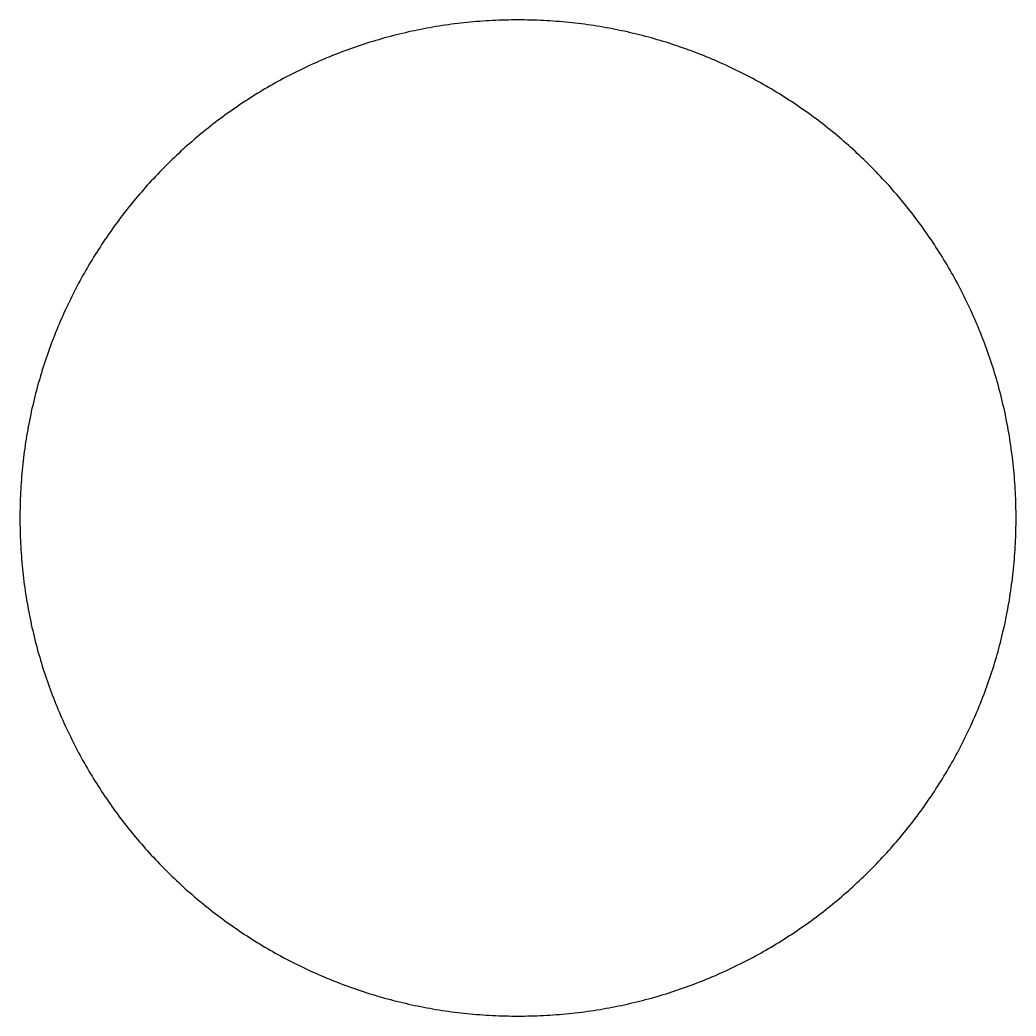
# Model space of a CAD drawing. Extents: x 1084.9 to 1110.8, y -98.9 to -73.
import ezdxf

# ---------------------------------------------------------------- set-up
doc = ezdxf.new("R2010")
doc.units = 0
doc.layers.add('LAYER_1', color=7, linetype='CONTINUOUS')

# ---------------------------------------------------------------- blocks, each defined once
blk = doc.blocks.new('BLOCK_3')
at = {"layer": 'LAYER_1', "color": 7}
blk.add_open_spline([(1084.914, -85.944), (1084.914, -85.721), (1084.92, -85.499), (1084.931, -85.278), (1084.942, -85.058), (1084.959, -84.839), (1084.981, -84.621), (1085.003, -84.404), (1085.03, -84.188), (1085.063, -83.973), (1085.096, -83.759), (1085.134, -83.547), (1085.177, -83.336), (1085.22, -83.125), (1085.268, -82.917), (1085.321, -82.71), (1085.375, -82.503), (1085.433, -82.298), (1085.496, -82.096), (1085.559, -81.893), (1085.627, -81.693), (1085.699, -81.494), (1085.772, -81.296), (1085.849, -81.1), (1085.931, -80.907), (1086.013, -80.713), (1086.099, -80.522), (1086.19, -80.333), (1086.281, -80.145), (1086.376, -79.959), (1086.476, -79.775), (1086.576, -79.592), (1086.68, -79.411), (1086.788, -79.233), (1086.896, -79.055), (1087.008, -78.88), (1087.124, -78.708), (1087.241, -78.536), (1087.361, -78.367), (1087.485, -78.201), (1087.609, -78.035), (1087.737, -77.872), (1087.869, -77.712), (1088.001, -77.552), (1088.137, -77.395), (1088.276, -77.242), (1088.415, -77.089), (1088.558, -76.939), (1088.705, -76.793), (1088.851, -76.646), (1089.001, -76.503), (1089.154, -76.364), (1089.307, -76.225), (1089.464, -76.089), (1089.624, -75.957), (1089.784, -75.826), (1089.947, -75.697), (1090.113, -75.573), (1090.279, -75.449), (1090.448, -75.329), (1090.62, -75.212), (1090.792, -75.096), (1090.967, -74.984), (1091.145, -74.876), (1091.323, -74.768), (1091.504, -74.664), (1091.687, -74.564), (1091.871, -74.464), (1092.057, -74.369), (1092.245, -74.278), (1092.434, -74.187), (1092.625, -74.101), (1092.819, -74.019), (1093.012, -73.937), (1093.208, -73.86), (1093.406, -73.787), (1093.605, -73.715), (1093.805, -73.647), (1094.008, -73.584), (1094.21, -73.521), (1094.415, -73.463), (1094.622, -73.409), (1094.829, -73.356), (1095.037, -73.308), (1095.248, -73.265), (1095.459, -73.222), (1095.671, -73.184), (1095.885, -73.151), (1096.1, -73.118), (1096.315, -73.091), (1096.533, -73.069), (1096.751, -73.047), (1096.97, -73.03), (1097.19, -73.019), (1097.411, -73.008), (1097.633, -73.002), (1097.856, -73.002), (1098.08, -73.002), (1098.302, -73.008), (1098.522, -73.019), (1098.743, -73.03), (1098.962, -73.047), (1099.18, -73.069), (1099.397, -73.091), (1099.613, -73.118), (1099.827, -73.151), (1100.041, -73.184), (1100.254, -73.222), (1100.465, -73.265), (1100.675, -73.308), (1100.884, -73.356), (1101.091, -73.409), (1101.298, -73.463), (1101.502, -73.521), (1101.705, -73.584), (1101.908, -73.647), (1102.108, -73.715), (1102.306, -73.787), (1102.505, -73.86), (1102.7, -73.937), (1102.894, -74.019), (1103.088, -74.101), (1103.279, -74.187), (1103.467, -74.278), (1103.656, -74.369), (1103.842, -74.464), (1104.025, -74.564), (1104.209, -74.664), (1104.389, -74.768), (1104.567, -74.876), (1104.745, -74.984), (1104.92, -75.096), (1105.092, -75.212), (1105.265, -75.329), (1105.434, -75.449), (1105.6, -75.573), (1105.766, -75.697), (1105.929, -75.826), (1106.089, -75.957), (1106.249, -76.089), (1106.405, -76.225), (1106.558, -76.364), (1106.712, -76.503), (1106.862, -76.646), (1107.008, -76.793), (1107.154, -76.939), (1107.297, -77.089), (1107.436, -77.242), (1107.576, -77.395), (1107.711, -77.552), (1107.843, -77.712), (1107.975, -77.872), (1108.103, -78.035), (1108.227, -78.201), (1108.352, -78.367), (1108.472, -78.536), (1108.588, -78.708), (1108.705, -78.88), (1108.817, -79.055), (1108.925, -79.233), (1109.033, -79.411), (1109.137, -79.592), (1109.237, -79.775), (1109.336, -79.959), (1109.431, -80.145), (1109.522, -80.333), (1109.613, -80.522), (1109.7, -80.713), (1109.782, -80.907), (1109.863, -81.1), (1109.941, -81.296), (1110.013, -81.494), (1110.086, -81.693), (1110.154, -81.893), (1110.217, -82.096), (1110.28, -82.298), (1110.338, -82.503), (1110.391, -82.71), (1110.444, -82.917), (1110.493, -83.125), (1110.536, -83.336), (1110.579, -83.547), (1110.617, -83.759), (1110.649, -83.973), (1110.682, -84.188), (1110.71, -84.404), (1110.732, -84.621), (1110.754, -84.839), (1110.771, -85.058), (1110.782, -85.278), (1110.793, -85.499), (1110.799, -85.721), (1110.799, -85.944), (1110.799, -86.168), (1110.793, -86.39), (1110.782, -86.61), (1110.771, -86.831), (1110.754, -87.05), (1110.732, -87.268), (1110.71, -87.485), (1110.682, -87.701), (1110.649, -87.915), (1110.617, -88.13), (1110.579, -88.342), (1110.536, -88.553), (1110.493, -88.763), (1110.444, -88.972), (1110.391, -89.179), (1110.338, -89.386), (1110.28, -89.59), (1110.217, -89.793), (1110.154, -89.996), (1110.086, -90.196), (1110.013, -90.394), (1109.941, -90.593), (1109.863, -90.789), (1109.782, -90.982), (1109.7, -91.176), (1109.613, -91.367), (1109.522, -91.555), (1109.431, -91.744), (1109.336, -91.93), (1109.237, -92.113), (1109.137, -92.297), (1109.033, -92.477), (1108.925, -92.655), (1108.817, -92.833), (1108.705, -93.008), (1108.588, -93.18), (1108.472, -93.353), (1108.352, -93.522), (1108.227, -93.688), (1108.103, -93.854), (1107.975, -94.017), (1107.843, -94.177), (1107.711, -94.337), (1107.576, -94.493), (1107.436, -94.646), (1107.297, -94.8), (1107.154, -94.95), (1107.008, -95.096), (1106.862, -95.242), (1106.712, -95.385), (1106.558, -95.524), (1106.405, -95.664), (1106.249, -95.799), (1106.089, -95.931), (1105.929, -96.063), (1105.766, -96.191), (1105.6, -96.315), (1105.434, -96.44), (1105.265, -96.56), (1105.092, -96.676), (1104.92, -96.793), (1104.745, -96.905), (1104.567, -97.013), (1104.389, -97.121), (1104.209, -97.225), (1104.025, -97.325), (1103.842, -97.424), (1103.656, -97.52), (1103.467, -97.61), (1103.279, -97.701), (1103.088, -97.788), (1102.894, -97.87), (1102.7, -97.951), (1102.505, -98.029), (1102.306, -98.101), (1102.108, -98.174), (1101.908, -98.242), (1101.705, -98.305), (1101.502, -98.368), (1101.298, -98.426), (1101.091, -98.479), (1100.884, -98.532), (1100.675, -98.581), (1100.465, -98.624), (1100.254, -98.667), (1100.041, -98.705), (1099.827, -98.738), (1099.613, -98.77), (1099.397, -98.798), (1099.18, -98.82), (1098.962, -98.842), (1098.743, -98.859), (1098.522, -98.87), (1098.302, -98.881), (1098.08, -98.887), (1097.856, -98.887), (1097.633, -98.887), (1097.411, -98.881), (1097.19, -98.87), (1096.97, -98.859), (1096.751, -98.842), (1096.533, -98.82), (1096.315, -98.798), (1096.1, -98.77), (1095.885, -98.738), (1095.671, -98.705), (1095.459, -98.667), (1095.248, -98.624), (1095.037, -98.581), (1094.829, -98.532), (1094.622, -98.479), (1094.415, -98.426), (1094.21, -98.368), (1094.008, -98.305), (1093.805, -98.242), (1093.605, -98.174), (1093.406, -98.101), (1093.208, -98.029), (1093.012, -97.951), (1092.819, -97.87), (1092.625, -97.788), (1092.434, -97.701), (1092.245, -97.61), (1092.057, -97.52), (1091.871, -97.424), (1091.687, -97.325), (1091.504, -97.225), (1091.323, -97.121), (1091.145, -97.013), (1090.967, -96.905), (1090.792, -96.793), (1090.62, -96.676), (1090.448, -96.56), (1090.279, -96.44), (1090.113, -96.315), (1089.947, -96.191), (1089.784, -96.063), (1089.624, -95.931), (1089.464, -95.799), (1089.307, -95.664), (1089.154, -95.524), (1089.001, -95.385), (1088.851, -95.242), (1088.705, -95.096), (1088.558, -94.95), (1088.415, -94.8), (1088.276, -94.646), (1088.137, -94.493), (1088.001, -94.337), (1087.869, -94.177), (1087.737, -94.017), (1087.609, -93.854), (1087.485, -93.688), (1087.361, -93.522), (1087.241, -93.353), (1087.124, -93.18), (1087.008, -93.008), (1086.896, -92.833), (1086.788, -92.655), (1086.68, -92.477), (1086.576, -92.297), (1086.476, -92.113), (1086.376, -91.93), (1086.281, -91.744), (1086.19, -91.555), (1086.099, -91.367), (1086.013, -91.176), (1085.931, -90.982), (1085.849, -90.789), (1085.772, -90.593), (1085.699, -90.394), (1085.627, -90.196), (1085.559, -89.996), (1085.496, -89.793), (1085.433, -89.59), (1085.375, -89.386), (1085.321, -89.179), (1085.268, -88.972), (1085.22, -88.763), (1085.177, -88.553), (1085.134, -88.342), (1085.096, -88.13), (1085.063, -87.915), (1085.03, -87.701), (1085.003, -87.485), (1084.981, -87.268), (1084.959, -87.05), (1084.942, -86.831), (1084.931, -86.61), (1084.92, -86.39), (1084.914, -86.168), (1084.914, -85.944), (1084.914, -85.944), (1084.914, -85.944), (1084.914, -85.944), (1084.914, -85.944), (1084.914, -85.944), (1084.914, -85.944), (1084.914, -85.944), (1084.914, -85.944), (1084.914, -85.944), (1084.914, -85.944), (1084.914, -85.944), (1084.914, -85.944), (1084.914, -85.944), (1084.914, -85.944), (1084.914, -85.944), (1084.914, -85.944), (1084.914, -85.944), (1084.914, -85.944), (1084.914, -85.944), (1084.914, -85.944), (1084.914, -85.944), (1084.914, -85.944), (1084.914, -85.944), (1084.914, -85.944), (1084.914, -85.944), (1084.914, -85.944), (1084.914, -85.944), (1084.914, -85.944), (1084.914, -85.944), (1084.914, -85.944), (1084.914, -85.944), (1084.914, -85.944), (1084.914, -85.944), (1084.914, -85.944), (1084.914, -85.944), (1084.914, -85.944), (1084.914, -85.944), (1084.914, -85.944), (1084.914, -85.944), (1084.914, -85.944), (1084.914, -85.944), (1084.914, -85.944), (1084.914, -85.944), (1084.914, -85.944), (1084.914, -85.944), (1084.914, -85.944), (1084.914, -85.944), (1084.914, -85.944), (1084.914, -85.944), (1084.914, -85.944), (1084.914, -85.944), (1084.914, -85.944), (1084.914, -85.944), (1084.914, -85.944), (1084.914, -85.944), (1084.914, -85.944), (1084.914, -85.944), (1084.914, -85.944), (1084.914, -85.944), (1084.914, -85.944), (1084.914, -85.944), (1084.914, -85.944), (1084.914, -85.944), (1084.914, -85.944), (1084.914, -85.944), (1084.914, -85.944), (1084.914, -85.944), (1084.914, -85.944), (1084.914, -85.944), (1084.914, -85.944), (1084.914, -85.944), (1084.914, -85.944), (1084.914, -85.944), (1084.914, -85.944), (1084.914, -85.944), (1084.914, -85.944), (1084.914, -85.944), (1084.914, -85.944), (1084.914, -85.944), (1084.914, -85.944), (1084.914, -85.944), (1084.914, -85.944), (1084.914, -85.944), (1084.914, -85.944), (1084.914, -85.944), (1084.914, -85.944), (1084.914, -85.944), (1084.914, -85.944), (1084.914, -85.944), (1084.914, -85.944), (1084.914, -85.944), (1084.914, -85.944), (1084.914, -85.944), (1084.914, -85.944), (1084.914, -85.944), (1084.914, -85.944)], degree=3, knots=[0, 0, 0, 0, 1, 1, 1, 2, 2, 2, 3, 3, 3, 4, 4, 4, 5, 5, 5, 6, 6, 6, 7, 7, 7, 8, 8, 8, 9, 9, 9, 10, 10, 10, 11, 11, 11, 12, 12, 12, 13, 13, 13, 14, 14, 14, 15, 15, 15, 16, 16, 16, 17, 17, 17, 18, 18, 18, 19, 19, 19, 20, 20, 20, 21, 21, 21, 22, 22, 22, 23, 23, 23, 24, 24, 24, 25, 25, 25, 26, 26, 26, 27, 27, 27, 28, 28, 28, 29, 29, 29, 30, 30, 30, 31, 31, 31, 32, 32, 32, 33, 33, 33, 34, 34, 34, 35, 35, 35, 36, 36, 36, 37, 37, 37, 38, 38, 38, 39, 39, 39, 40, 40, 40, 41, 41, 41, 42, 42, 42, 43, 43, 43, 44, 44, 44, 45, 45, 45, 46, 46, 46, 47, 47, 47, 48, 48, 48, 49, 49, 49, 50, 50, 50, 51, 51, 51, 52, 52, 52, 53, 53, 53, 54, 54, 54, 55, 55, 55, 56, 56, 56, 57, 57, 57, 58, 58, 58, 59, 59, 59, 60, 60, 60, 61, 61, 61, 62, 62, 62, 63, 63, 63, 64, 64, 64, 65, 65, 65, 66, 66, 66, 67, 67, 67, 68, 68, 68, 69, 69, 69, 70, 70, 70, 71, 71, 71, 72, 72, 72, 73, 73, 73, 74, 74, 74, 75, 75, 75, 76, 76, 76, 77, 77, 77, 78, 78, 78, 79, 79, 79, 80, 80, 80, 81, 81, 81, 82, 82, 82, 83, 83, 83, 84, 84, 84, 85, 85, 85, 86, 86, 86, 87, 87, 87, 88, 88, 88, 89, 89, 89, 90, 90, 90, 91, 91, 91, 92, 92, 92, 93, 93, 93, 94, 94, 94, 95, 95, 95, 96, 96, 96, 97, 97, 97, 98, 98, 98, 99, 99, 99, 100, 100, 100, 101, 101, 101, 102, 102, 102, 103, 103, 103, 104, 104, 104, 105, 105, 105, 106, 106, 106, 107, 107, 107, 108, 108, 108, 109, 109, 109, 110, 110, 110, 111, 111, 111, 112, 112, 112, 113, 113, 113, 114, 114, 114, 115, 115, 115, 116, 116, 116, 117, 117, 117, 118, 118, 118, 119, 119, 119, 120, 120, 120, 121, 121, 121, 122, 122, 122, 123, 123, 123, 124, 124, 124, 125, 125, 125, 126, 126, 126, 127, 127, 127, 128, 128, 128, 129, 129, 129, 130, 130, 130, 131, 131, 131, 132, 132, 132, 133, 133, 133, 134, 134, 134, 135, 135, 135, 136, 136, 136, 137, 137, 137, 138, 138, 138, 139, 139, 139, 140, 140, 140, 141, 141, 141, 142, 142, 142, 143, 143, 143, 144, 144, 144, 145, 145, 145, 146, 146, 146, 147, 147, 147, 148, 148, 148, 149, 149, 149, 150, 150, 150, 151, 151, 151, 152, 152, 152, 153, 153, 153, 154, 154, 154, 155, 155, 155, 156, 156, 156, 157, 157, 157, 158, 158, 158, 159, 159, 159, 160, 160, 160, 160], dxfattribs=at)
blk = doc.blocks.new('BLOCK_2')
at = {"layer": 'LAYER_1'}
blk.add_blockref('BLOCK_3', (0, 0), dxfattribs=at)

msp = doc.modelspace()

# ---------------------------------------------------------------- block references
at = {"layer": 'LAYER_1'}
msp.add_blockref('BLOCK_2', (0, 0), dxfattribs=at)

doc.saveas('drawing.dxf')
